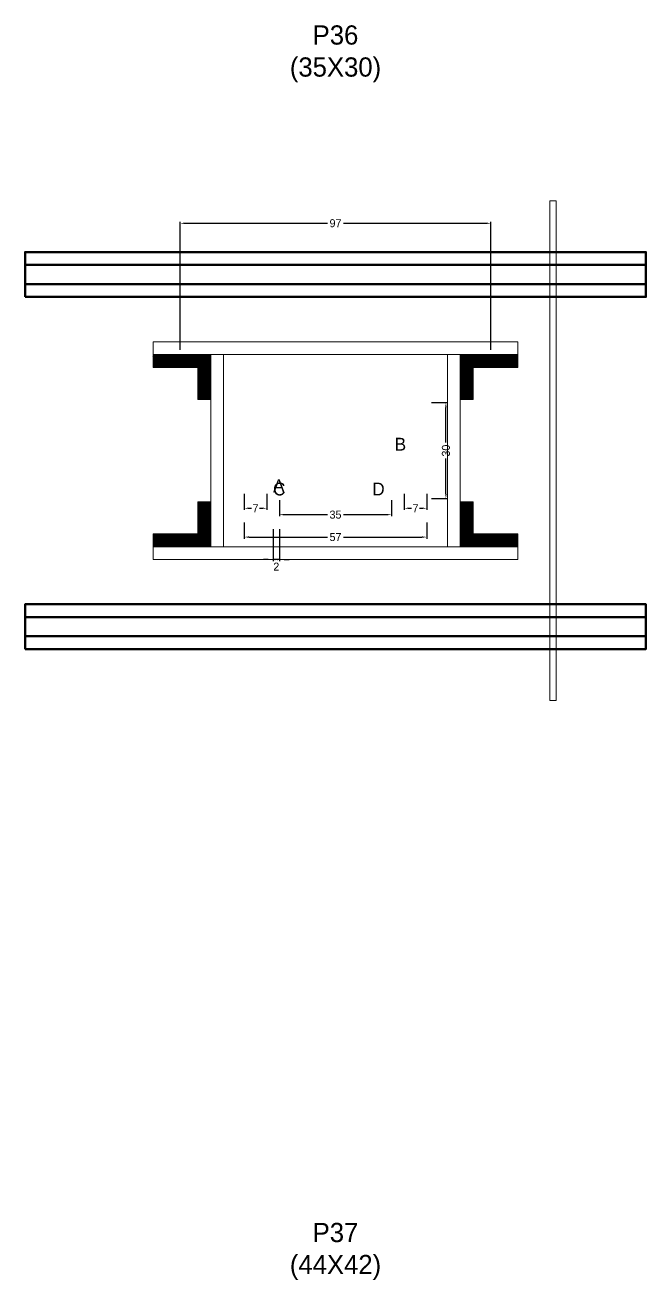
# Model space of a CAD drawing. Header units: centimetres. Extents: x -12000 to 4115, y -10266 to 2668.
# Drawn here: x -97 to 97, y -6199 to -5807.1 of the extents above; entities that cross this region are included whole.
import ezdxf

# ---------------------------------------------------------------- set-up
doc = ezdxf.new("R2010")
doc.units = ezdxf.units.CM
for name, color, linetype in [('COTA', 241, 'Continuous'), ('GRAVATA', 224, 'Continuous'), ('Hachura', 251, 'Continuous'), ('NOMENCLATURA', 7, 'Continuous'), ('SARRAFO', 251, 'Continuous')]:
    doc.layers.add(name, color=color, linetype=linetype)
doc.dimstyles.new('cotax2', dxfattribs={"dimtxt": 2.5, "dimasz": 1.5, "dimexe": 0.5, "dimexo": 0.5, "dimgap": 0.5, "dimtad": 1, "dimcen": 2.5, "dimazin": 3, "dimtfac": 1, "dimtmove": 0, "dimatfit": 3})

# ---------------------------------------------------------------- blocks, each defined once
blk = doc.blocks.new('_CLOSEDFILLED')
at = {"color": 0, "linetype": 'BYBLOCK'}
blk.add_solid([(-1, 0.16), (0, 0), (-1, -0.16)], dxfattribs=at)
blk = doc.blocks.new('*D430')
for p, q in [((-28.5, -5962.5), (-28.5, -5967.5)), ((28.5, -5962.5), (28.5, -5967.5)), ((-27, -5967), (-2.5, -5967)), ((2.5, -5967), (27, -5967))]:
    blk.add_line(p, q)
at = {"layer": 'Defpoints'}
for p in [(-28.5, -5962), (28.5, -5962), (-28.5, -5967)]:
    blk.add_point(p, dxfattribs=at)
at = {"layer": 'COTA', "xscale": 1.5, "yscale": 1.5, "rotation": 180}
blk.add_blockref('_CLOSEDFILLED', (-28.5, -5967), dxfattribs=at)
at = {"layer": 'COTA', "xscale": 1.5, "yscale": 1.5}
blk.add_blockref('_CLOSEDFILLED', (28.5, -5967), dxfattribs=at)
at = {"layer": 'COTA', "insert": (0, -5967), "char_height": 2.5, "attachment_point": 5}
blk.add_mtext('57', dxfattribs=at)
blk = doc.blocks.new('*D431')
for p, q in [((-17.5, -5955.5), (-17.5, -5960.5)), ((17.5, -5955.5), (17.5, -5960.5)), ((-16, -5960), (-2.5, -5960)), ((2.5, -5960), (16, -5960))]:
    blk.add_line(p, q)
at = {"layer": 'Defpoints'}
for p in [(-17.5, -5955), (17.5, -5955), (-17.5, -5960)]:
    blk.add_point(p, dxfattribs=at)
at = {"layer": 'COTA', "xscale": 1.5, "yscale": 1.5, "rotation": 180}
blk.add_blockref('_CLOSEDFILLED', (-17.5, -5960), dxfattribs=at)
at = {"layer": 'COTA', "xscale": 1.5, "yscale": 1.5}
blk.add_blockref('_CLOSEDFILLED', (17.5, -5960), dxfattribs=at)
at = {"layer": 'COTA', "insert": (0, -5960), "char_height": 2.5, "attachment_point": 5}
blk.add_mtext('35', dxfattribs=at)
blk = doc.blocks.new('*D432')
for p, q in [((30, -5925), (35, -5925)), ((34.5, -5937.5), (34.5, -5926.5)), ((34.5, -5953.5), (34.5, -5942.5)), ((30, -5955), (35, -5955))]:
    blk.add_line(p, q)
at = {"layer": 'Defpoints'}
for p in [(29.5, -5925), (29.5, -5955), (34.5, -5955)]:
    blk.add_point(p, dxfattribs=at)
at = {"layer": 'COTA', "xscale": 1.5, "yscale": 1.5}
for p, rotation in [((34.5, -5925), 90), ((34.5, -5955), 270)]:
    blk.add_blockref('_CLOSEDFILLED', p, dxfattribs=dict(at, rotation=rotation))
at = {"layer": 'COTA', "insert": (34.5, -5940), "char_height": 2.5, "attachment_point": 5, "rotation": 90}
blk.add_mtext('30', dxfattribs=at)
blk = doc.blocks.new('*D433')
for p, q in [((-28.5, -5953.5), (-28.5, -5958.5)), ((-21.5, -5953.5), (-21.5, -5958.5)), ((-27, -5958), (-26.25, -5958)), ((-23.75, -5958), (-23, -5958))]:
    blk.add_line(p, q)
at = {"layer": 'Defpoints'}
for p in [(-28.5, -5953), (-21.5, -5953), (-28.5, -5958)]:
    blk.add_point(p, dxfattribs=at)
at = {"layer": 'COTA', "xscale": 1.5, "yscale": 1.5, "rotation": 180}
blk.add_blockref('_CLOSEDFILLED', (-28.5, -5958), dxfattribs=at)
at = {"layer": 'COTA', "xscale": 1.5, "yscale": 1.5}
blk.add_blockref('_CLOSEDFILLED', (-21.5, -5958), dxfattribs=at)
at = {"layer": 'COTA', "insert": (-25, -5958), "char_height": 2.5, "attachment_point": 5}
blk.add_mtext('7', dxfattribs=at)
blk = doc.blocks.new('*D434')
for p, q in [((21.5, -5953.5), (21.5, -5958.5)), ((28.5, -5953.5), (28.5, -5958.5)), ((23, -5958), (23.75, -5958)), ((26.25, -5958), (27, -5958))]:
    blk.add_line(p, q)
at = {"layer": 'Defpoints'}
for p in [(21.5, -5953), (28.5, -5953), (21.5, -5958)]:
    blk.add_point(p, dxfattribs=at)
at = {"layer": 'COTA', "xscale": 1.5, "yscale": 1.5, "rotation": 180}
blk.add_blockref('_CLOSEDFILLED', (21.5, -5958), dxfattribs=at)
at = {"layer": 'COTA', "xscale": 1.5, "yscale": 1.5}
blk.add_blockref('_CLOSEDFILLED', (28.5, -5958), dxfattribs=at)
at = {"layer": 'COTA', "insert": (25, -5958), "char_height": 2.5, "attachment_point": 5}
blk.add_mtext('7', dxfattribs=at)
blk = doc.blocks.new('*D435')
for p, q in [((-48.5, -5908.5), (-48.5, -5868.5)), ((-47, -5869), (-2.5, -5869)), ((2.5, -5869), (47, -5869)), ((48.5, -5908.5), (48.5, -5868.5))]:
    blk.add_line(p, q)
at = {"layer": 'Defpoints'}
for p in [(-48.5, -5869), (-48.5, -5909), (48.5, -5909)]:
    blk.add_point(p, dxfattribs=at)
at = {"layer": 'COTA', "xscale": 1.5, "yscale": 1.5, "rotation": 180}
blk.add_blockref('_CLOSEDFILLED', (-48.5, -5869), dxfattribs=at)
at = {"layer": 'COTA', "xscale": 1.5, "yscale": 1.5}
blk.add_blockref('_CLOSEDFILLED', (48.5, -5869), dxfattribs=at)
at = {"layer": 'COTA', "insert": (0, -5869), "char_height": 2.5, "attachment_point": 5}
blk.add_mtext('97', dxfattribs=at)

msp = doc.modelspace()

# ---------------------------------------------------------------- hatches: boundary and pattern name
at = {"layer": 'SARRAFO'}
h = msp.add_hatch(dxfattribs=at)
h.set_pattern_fill('SOLID', scale=2)
h.paths.add_polyline_path([(-57, -5914), (-43, -5914), (-43, -5910), (-57, -5910)])
h = msp.add_hatch(dxfattribs=at)
h.set_pattern_fill('SOLID', scale=2)
h.paths.add_polyline_path([(-43, -5924), (-39, -5924), (-39, -5910), (-43, -5910)])
h = msp.add_hatch(dxfattribs=at)
h.set_pattern_fill('SOLID', scale=2)
h.paths.add_polyline_path([(39, -5924), (43, -5924), (43, -5910), (39, -5910)])
h = msp.add_hatch(dxfattribs=at)
h.set_pattern_fill('SOLID', scale=2)
h.paths.add_polyline_path([(43, -5914), (57, -5914), (57, -5910), (43, -5910)])
h = msp.add_hatch(dxfattribs=at)
h.set_pattern_fill('SOLID', scale=2)
h.paths.add_polyline_path([(-43, -5970), (-39, -5970), (-39, -5956), (-43, -5956)])
h = msp.add_hatch(dxfattribs=at)
h.set_pattern_fill('SOLID', scale=2)
h.paths.add_polyline_path([(39, -5970), (43, -5970), (43, -5956), (39, -5956)])
h = msp.add_hatch(dxfattribs=at)
h.set_pattern_fill('SOLID', scale=2)
h.paths.add_polyline_path([(-57, -5970), (-43, -5970), (-43, -5966), (-57, -5966)])
h = msp.add_hatch(dxfattribs=at)
h.set_pattern_fill('SOLID', scale=2)
h.paths.add_polyline_path([(43, -5970), (57, -5970), (57, -5966), (43, -5966)])

# ---------------------------------------------------------------- linework, layer by layer
at = {"layer": 'GRAVATA', "lineweight": 50}
for points in [[(-97, -5892), (97, -5892), (97, -5878), (-97, -5878)], [(-97, -5888), (97, -5888), (97, -5882), (-97, -5882)], [(-97, -6002), (97, -6002), (97, -5988), (-97, -5988)], [(-97, -5998), (97, -5998), (97, -5992), (-97, -5992)]]:
    msp.add_lwpolyline(points, close=True, dxfattribs=at)
at = {"layer": 'Hachura', "lineweight": 13}
msp.add_lwpolyline([(67, -6018), (69, -6018), (69, -5862), (67, -5862)], close=True, dxfattribs=at)
at = {"layer": 'Hachura', "lineweight": 18}
for points in [[(-57, -5910), (57, -5910), (57, -5906), (-57, -5906)], [(-39, -5970), (-35, -5970), (-35, -5910), (-39, -5910)], [(35, -5970), (39, -5970), (39, -5910), (35, -5910)], [(-57, -5974), (57, -5974), (57, -5970), (-57, -5970)]]:
    msp.add_lwpolyline(points, close=True, dxfattribs=at)
at = {"layer": 'SARRAFO', "lineweight": 13}
for points in [[(-57, -5914), (-43, -5914), (-43, -5910), (-57, -5910)], [(-43, -5924), (-39, -5924), (-39, -5910), (-43, -5910)], [(39, -5924), (43, -5924), (43, -5910), (39, -5910)], [(43, -5914), (57, -5914), (57, -5910), (43, -5910)], [(-43, -5970), (-39, -5970), (-39, -5956), (-43, -5956)], [(39, -5970), (43, -5970), (43, -5956), (39, -5956)], [(-57, -5970), (-43, -5970), (-43, -5966), (-57, -5966)], [(43, -5970), (57, -5970), (57, -5966), (43, -5966)]]:
    msp.add_lwpolyline(points, close=True, dxfattribs=at)

# ---------------------------------------------------------------- texts
at = {"layer": 'NOMENCLATURA'}
for s, p in [('B', (18.5, -5940)), ('A', (-19.5, -5953)), ('C', (-19.5, -5954)), ('D', (11.5, -5954))]:
    msp.add_text(s, height=4, dxfattribs=at).set_placement(p)
at = {"layer": 'NOMENCLATURA', "char_height": 6, "attachment_point": 8}
for s, insert in [('P36\\P(35X30)', (0, -5825)), ('P37\\P(44X42)', (0, -6199))]:
    msp.add_mtext(s, dxfattribs=dict(at, insert=insert))

# ---------------------------------------------------------------- dimensions: what is measured, and where the dimension line sits
at = {"layer": 'COTA'}
for base, p1, p2, picture, middle in [((-48.5, -5869), (-48.5, -5909), (48.5, -5909), '*D435', (0, -5869)), ((-28.5, -5958), (-28.5, -5953), (-21.5, -5953), '*D433', (-25, -5958)), ((-17.5, -5960), (-17.5, -5955), (17.5, -5955), '*D431', (0, -5960)), ((21.5, -5958), (21.5, -5953), (28.5, -5953), '*D434', (25, -5958)), ((-28.5, -5967), (-28.5, -5962), (28.5, -5962), '*D430', (0, -5967))]:
    dim = msp.add_linear_dim(base=base, p1=p1, p2=p2, dimstyle='cotax2', dxfattribs=at)
    dim.commit()
    dim.dimension.update_dxf_attribs({"geometry": picture, "text_midpoint": middle})
dim = msp.add_linear_dim(base=(34.5, -5955), p1=(29.5, -5955), p2=(29.5, -5925), angle=90, dimstyle='cotax2', dxfattribs=at)
dim.commit()
dim.dimension.update_dxf_attribs({"geometry": '*D432', "text_midpoint": (34.5, -5940)})
msp.add_linear_dim(base=(-17.5, -5974), p1=(-17.5, -5964), p2=(-19.5, -5964), dimstyle='cotax2', dxfattribs=at).render()

doc.saveas('drawing.dxf')
